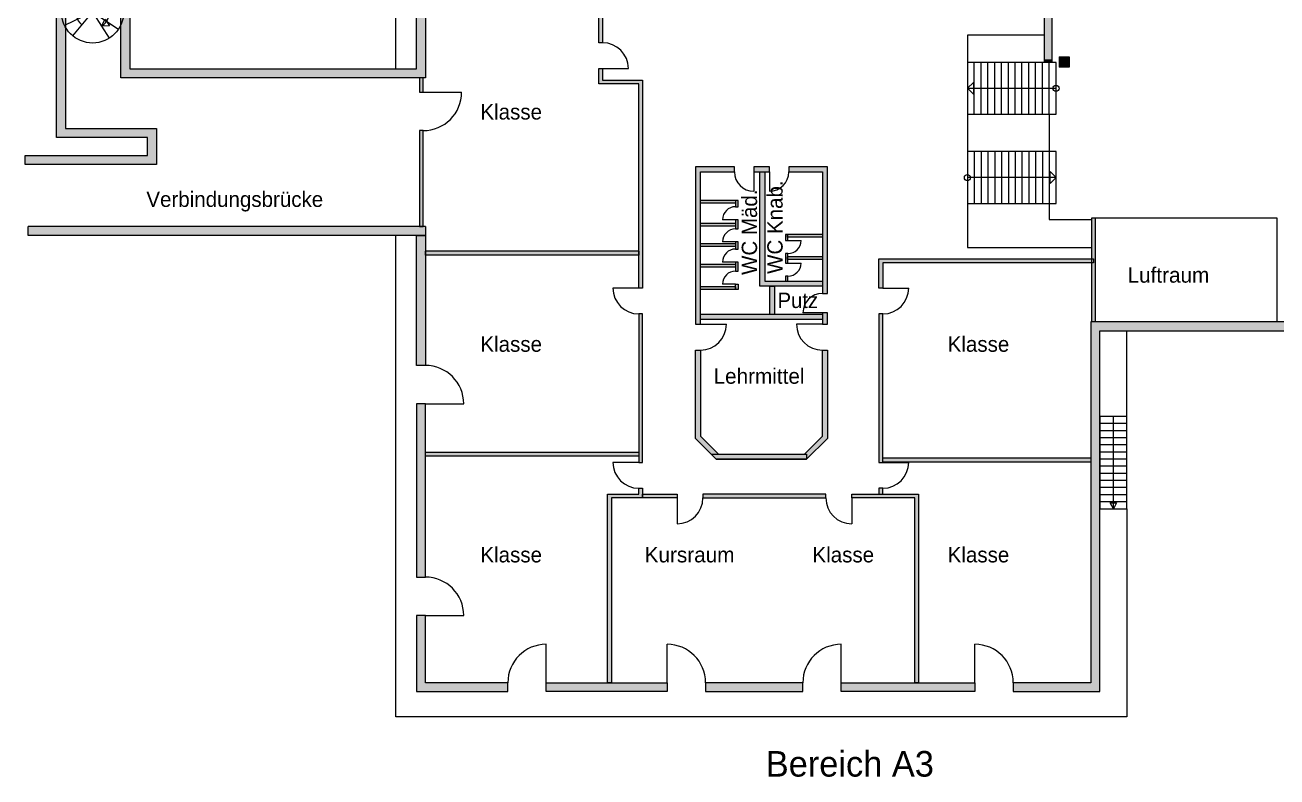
# Model space of a CAD drawing. Header units: inches. Extents: x 27710 to 119880, y 21459 to 82933.
# Drawn here: x 27710 to 76623, y 25015 to 54397 of the extents above; entities that cross this region are included whole.
import ezdxf

# ---------------------------------------------------------------- set-up
doc = ezdxf.new("R2010")
doc.units = ezdxf.units.IN
doc.header["$LTSCALE"] = 250
doc.header["$MEASUREMENT"] = 0
doc.header["$PDMODE"] = 34
doc.header["$PDSIZE"] = 5
doc.linetypes.add('Standardmuster', pattern=[0])
doc.linetypes.add('Volllinie', pattern=[0])
doc.layers.add('Grundebene_Ebene_2', color=7, linetype='Continuous')
doc.styles.add('ARIAL', font='arial.ttf', dxfattribs={"height": 0.2})

# ---------------------------------------------------------------- blocks, each defined once
blk = doc.blocks.new('Color_Area-1')
at = {"layer": 'Grundebene_Ebene_2', "true_color": 0x000000, "transparency": 33554687}
blk.add_hatch(color=18, dxfattribs=at).paths.add_polyline_path([(56617, 48662), (56617, 44392), (58863, 44392), (58863, 44192), (56417, 44192), (56417, 48662)], flags=0)
at = {"layer": 'Grundebene_Ebene_2', "color": 18, "linetype": 'Volllinie', "lineweight": 9, "true_color": 0x000000}
for p, q in [((56417, 44192), (56417, 48662)), ((56417, 48662), (56617, 48662)), ((56617, 48662), (56617, 44392)), ((58863, 44192), (56417, 44192)), ((56617, 44392), (58863, 44392)), ((58863, 44392), (58863, 44192))]:
    blk.add_line(p, q, dxfattribs=at)
blk = doc.blocks.new('Color_Area-8')
at = {"layer": 'Grundebene_Ebene_2', "true_color": 0x000000, "transparency": 33554687}
blk.add_hatch(color=18, dxfattribs=at).paths.add_polyline_path([(58863, 42887), (54100, 42887), (54100, 43087), (58863, 43087)], flags=0)
at = {"layer": 'Grundebene_Ebene_2', "color": 18, "linetype": 'Volllinie', "lineweight": 9, "true_color": 0x000000}
for p, q in [((54100, 42887), (54100, 43087)), ((58863, 43087), (54100, 43087)), ((58863, 43087), (58863, 42887)), ((58863, 42887), (54100, 42887))]:
    blk.add_line(p, q, dxfattribs=at)
blk = doc.blocks.new('Color_Area-D')
at = {"layer": 'Grundebene_Ebene_2', "true_color": 0x000000, "transparency": 33554687}
blk.add_hatch(color=18, dxfattribs=at).paths.add_polyline_path([(55471, 47442), (54100, 47442), (54100, 47542), (55471, 47542)], flags=0)
at = {"layer": 'Grundebene_Ebene_2', "color": 18, "linetype": 'Volllinie', "lineweight": 9, "true_color": 0x000000}
for p, q in [((54100, 47442), (54100, 47542)), ((55471, 47542), (54100, 47542)), ((55471, 47542), (55471, 47442)), ((55471, 47442), (54100, 47442))]:
    blk.add_line(p, q, dxfattribs=at)
blk = doc.blocks.new('Color_Area-12')
at = {"layer": 'Grundebene_Ebene_2', "true_color": 0x000000, "transparency": 33554687}
blk.add_hatch(color=18, dxfattribs=at).paths.add_polyline_path([(55471, 46542), (54100, 46542), (54100, 46642), (55471, 46642)], flags=0)
at = {"layer": 'Grundebene_Ebene_2', "color": 18, "linetype": 'Volllinie', "lineweight": 9, "true_color": 0x000000}
for p, q in [((54100, 46542), (54100, 46642)), ((55471, 46642), (54100, 46642)), ((55471, 46542), (54100, 46542)), ((55471, 46642), (55471, 46542))]:
    blk.add_line(p, q, dxfattribs=at)
blk = doc.blocks.new('Color_Area-17')
at = {"layer": 'Grundebene_Ebene_2', "true_color": 0x000000, "transparency": 33554687}
blk.add_hatch(color=18, dxfattribs=at).paths.add_polyline_path([(55471, 45741), (54100, 45741), (54100, 45841), (55471, 45841)], flags=0)
at = {"layer": 'Grundebene_Ebene_2', "color": 18, "linetype": 'Volllinie', "lineweight": 9, "true_color": 0x000000}
for p, q in [((54100, 45741), (54100, 45841)), ((55471, 45841), (54100, 45841)), ((55471, 45741), (54100, 45741)), ((55471, 45841), (55471, 45741))]:
    blk.add_line(p, q, dxfattribs=at)
blk = doc.blocks.new('Color_Area-1C')
at = {"layer": 'Grundebene_Ebene_2', "true_color": 0x000000, "transparency": 33554687}
blk.add_hatch(color=18, dxfattribs=at).paths.add_polyline_path([(55471, 44936), (54100, 44936), (54100, 45036), (55471, 45036)], flags=0)
at = {"layer": 'Grundebene_Ebene_2', "color": 18, "linetype": 'Volllinie', "lineweight": 9, "true_color": 0x000000}
for p, q in [((54100, 44936), (54100, 45036)), ((55471, 45036), (54100, 45036)), ((55471, 45036), (55471, 44936)), ((55471, 44936), (54100, 44936))]:
    blk.add_line(p, q, dxfattribs=at)
blk = doc.blocks.new('Color_Area-21')
at = {"layer": 'Grundebene_Ebene_2', "true_color": 0x000000, "transparency": 33554687}
blk.add_hatch(color=18, dxfattribs=at).paths.add_polyline_path([(55471, 44067), (54100, 44067), (54100, 44167), (55471, 44167)], flags=0)
at = {"layer": 'Grundebene_Ebene_2', "color": 18, "linetype": 'Volllinie', "lineweight": 9, "true_color": 0x000000}
for p, q in [((54100, 44067), (54100, 44167)), ((55471, 44167), (54100, 44167)), ((55471, 44067), (54100, 44067)), ((55471, 44167), (55471, 44067))]:
    blk.add_line(p, q, dxfattribs=at)
blk = doc.blocks.new('Color_Area-26')
at = {"layer": 'Grundebene_Ebene_2', "true_color": 0x000000, "transparency": 33554687}
h = blk.add_hatch(color=18, dxfattribs=at)
h.paths.add_polyline_path([(55471, 47542), (55471, 47299), (55571, 47299), (55571, 47542)], flags=0)
h.paths.add_polyline_path([(55471, 45133), (55471, 44782), (55571, 44782), (55571, 45133)], flags=0)
h.paths.add_polyline_path([(55571, 44067), (55471, 44067), (55471, 44272), (55571, 44272)], flags=0)
h.paths.add_polyline_path([(55471, 45643), (55571, 45643), (55571, 45923), (55471, 45923)], flags=0)
h.paths.add_polyline_path([(55571, 46433), (55571, 46789), (55471, 46789), (55471, 46433)], flags=0)
at = {"layer": 'Grundebene_Ebene_2', "color": 18, "linetype": 'Volllinie', "lineweight": 9, "true_color": 0x000000}
for p, q in [((55471, 47542), (55471, 47299)), ((55571, 47542), (55471, 47542)), ((55571, 47299), (55571, 47542)), ((55471, 47299), (55571, 47299)), ((55571, 46789), (55471, 46789)), ((55471, 46789), (55471, 46433)), ((55571, 46433), (55571, 46789)), ((55471, 46433), (55571, 46433)), ((55571, 45923), (55471, 45923)), ((55471, 45923), (55471, 45643)), ((55471, 45643), (55571, 45643)), ((55571, 45643), (55571, 45923)), ((55471, 45133), (55471, 44782)), ((55571, 45133), (55471, 45133)), ((55571, 44782), (55571, 45133)), ((55471, 44782), (55571, 44782)), ((55471, 44067), (55471, 44272)), ((55471, 44272), (55571, 44272)), ((55571, 44067), (55471, 44067)), ((55571, 44272), (55571, 44067))]:
    blk.add_line(p, q, dxfattribs=at)
blk = doc.blocks.new('Color_Area-3B')
at = {"layer": 'Grundebene_Ebene_2', "true_color": 0x000000, "transparency": 33554687}
blk.add_hatch(color=18, dxfattribs=at).paths.add_polyline_path([(56990, 44192), (56990, 43087), (56790, 43087), (56790, 44192)], flags=0)
at = {"layer": 'Grundebene_Ebene_2', "color": 18, "linetype": 'Volllinie', "lineweight": 9, "true_color": 0x000000}
for p, q in [((56790, 44192), (56790, 43087)), ((56790, 44192), (56990, 44192)), ((56990, 44192), (56990, 43087)), ((56990, 43087), (56790, 43087))]:
    blk.add_line(p, q, dxfattribs=at)
blk = doc.blocks.new('Color_Area-40')
at = {"layer": 'Grundebene_Ebene_2', "true_color": 0x000000, "transparency": 33554687}
blk.add_hatch(color=18, dxfattribs=at).paths.add_polyline_path([(58863, 46112), (57493, 46112), (57493, 46212), (58863, 46212)], flags=0)
at = {"layer": 'Grundebene_Ebene_2', "color": 18, "linetype": 'Volllinie', "lineweight": 9, "true_color": 0x000000}
for p, q in [((57493, 46112), (57493, 46212)), ((58863, 46212), (57493, 46212)), ((58863, 46112), (57493, 46112)), ((58863, 46212), (58863, 46112))]:
    blk.add_line(p, q, dxfattribs=at)
blk = doc.blocks.new('Color_Area-45')
at = {"layer": 'Grundebene_Ebene_2', "true_color": 0x000000, "transparency": 33554687}
blk.add_hatch(color=18, dxfattribs=at).paths.add_polyline_path([(58863, 45237), (57493, 45237), (57493, 45337), (58863, 45337)], flags=0)
at = {"layer": 'Grundebene_Ebene_2', "color": 18, "linetype": 'Volllinie', "lineweight": 9, "true_color": 0x000000}
for p, q in [((57493, 45237), (57493, 45337)), ((58863, 45337), (57493, 45337)), ((58863, 45237), (57493, 45237)), ((58863, 45337), (58863, 45237))]:
    blk.add_line(p, q, dxfattribs=at)
blk = doc.blocks.new('Color_Area-4A')
at = {"layer": 'Grundebene_Ebene_2', "true_color": 0x000000, "transparency": 33554687}
h = blk.add_hatch(color=18, dxfattribs=at)
h.paths.add_polyline_path([(57518, 45095), (57518, 45467), (57418, 45467), (57418, 45095)], flags=0)
h.paths.add_polyline_path([(57518, 44392), (57518, 44585), (57418, 44585), (57418, 44392)], flags=0)
h.paths.add_polyline_path([(57418, 45977), (57518, 45977), (57518, 46212), (57418, 46212)], flags=0)
at = {"layer": 'Grundebene_Ebene_2', "color": 18, "linetype": 'Volllinie', "lineweight": 9, "true_color": 0x000000}
for p, q in [((57518, 46212), (57418, 46212)), ((57418, 46212), (57418, 45977)), ((57518, 45977), (57518, 46212)), ((57418, 45977), (57518, 45977)), ((57518, 45467), (57418, 45467)), ((57418, 45467), (57418, 45095)), ((57418, 45095), (57518, 45095)), ((57518, 45095), (57518, 45467)), ((57518, 44585), (57418, 44585)), ((57418, 44585), (57418, 44392)), ((57518, 44392), (57518, 44585)), ((57418, 44392), (57518, 44392))]:
    blk.add_line(p, q, dxfattribs=at)
blk = doc.blocks.new('door-57')
at = {"layer": 'Grundebene_Ebene_2', "color": 18, "linetype": 'Standardmuster', "lineweight": 13, "true_color": 0x000000}
blk.add_line((55471, 46789), (54961, 46789), dxfattribs=at)
blk.add_arc((55471, 46789), 510, 90, 180, dxfattribs=at)
blk = doc.blocks.new('door-5F')
at = {"layer": 'Grundebene_Ebene_2', "color": 18, "linetype": 'Standardmuster', "lineweight": 13, "true_color": 0x000000}
blk.add_line((55471, 45923), (54961, 45923), dxfattribs=at)
blk.add_arc((55471, 45923), 510, 90, 180, dxfattribs=at)
blk = doc.blocks.new('door-67')
at = {"layer": 'Grundebene_Ebene_2', "color": 18, "linetype": 'Standardmuster', "lineweight": 13, "true_color": 0x000000}
blk.add_line((55471, 45133), (54961, 45133), dxfattribs=at)
blk.add_arc((55471, 45133), 510, 90, 180, dxfattribs=at)
blk = doc.blocks.new('door-6F')
at = {"layer": 'Grundebene_Ebene_2', "color": 18, "linetype": 'Standardmuster', "lineweight": 13, "true_color": 0x000000}
blk.add_line((55471, 44272), (54961, 44272), dxfattribs=at)
blk.add_arc((55471, 44272), 510, 90, 180, dxfattribs=at)
blk = doc.blocks.new('door-77')
at = {"layer": 'Grundebene_Ebene_2', "color": 18, "linetype": 'Standardmuster', "lineweight": 13, "true_color": 0x000000}
blk.add_line((57518, 45977), (58028, 45977), dxfattribs=at)
blk.add_arc((57518, 45977), 510, 270, 0, dxfattribs=at)
blk = doc.blocks.new('door-7F')
at = {"layer": 'Grundebene_Ebene_2', "color": 18, "linetype": 'Standardmuster', "lineweight": 13, "true_color": 0x000000}
blk.add_line((57518, 45095), (58028, 45095), dxfattribs=at)
blk.add_arc((57518, 45095), 510, 270, 0, dxfattribs=at)
blk = doc.blocks.new('Color_Area-89')
at = {"layer": 'Grundebene_Ebene_2', "true_color": 0x000000, "transparency": 33554687}
h = blk.add_hatch(color=18, dxfattribs=at)
h.paths.add_polyline_path([(43350, 52329), (31450, 52329), (31450, 55549), (30975, 56024), (29760, 56024), (29285, 55549), (29285, 50349), (32850, 50349), (32850, 48949), (27710, 48949), (27710, 49299), (32500, 49299), (32500, 49999), (28935, 49999), (28935, 55694), (29615, 56374), (31120, 56374), (31800, 55694), (31800, 52679), (43000, 52679), (43000, 56874), (43350, 56874)], flags=0)
h.paths.add_polyline_path([(43350, 63029), (43350, 58374), (43000, 58374), (43000, 63029)], flags=0)
at = {"layer": 'Grundebene_Ebene_2', "color": 18, "linetype": 'Volllinie', "lineweight": 9, "true_color": 0x000000}
for p, q in [((43000, 58374), (43000, 63029)), ((43000, 63029), (43350, 63029)), ((43350, 63029), (43350, 58374)), ((43350, 58374), (43000, 58374)), ((43000, 52679), (43000, 56874)), ((43000, 56874), (43350, 56874)), ((43350, 56874), (43350, 52329)), ((28935, 55694), (29615, 56374)), ((29615, 56374), (31120, 56374)), ((31120, 56374), (31800, 55694)), ((29760, 56024), (29285, 55549)), ((30975, 56024), (29760, 56024)), ((31450, 55549), (30975, 56024)), ((28935, 49999), (28935, 55694)), ((29285, 55549), (29285, 50349)), ((31450, 52329), (31450, 55549)), ((31800, 55694), (31800, 52679)), ((31800, 52679), (43000, 52679)), ((43350, 52329), (31450, 52329)), ((32500, 49999), (28935, 49999)), ((29285, 50349), (32850, 50349)), ((32500, 49299), (32500, 49999)), ((32850, 50349), (32850, 48949)), ((27710, 48949), (27710, 49299)), ((27710, 49299), (32500, 49299)), ((32850, 48949), (27710, 48949))]:
    blk.add_line(p, q, dxfattribs=at)
blk = doc.blocks.new('Color_Area-A4')
at = {"layer": 'Grundebene_Ebene_2', "true_color": 0x000000, "transparency": 33554687}
blk.add_hatch(color=18, dxfattribs=at).paths.add_polyline_path([(43350, 46179), (27830, 46179), (27830, 46529), (43350, 46529)], flags=0)
at = {"layer": 'Grundebene_Ebene_2', "color": 18, "linetype": 'Volllinie', "lineweight": 9, "true_color": 0x000000}
for p, q in [((27830, 46179), (27830, 46529)), ((43350, 46529), (27830, 46529)), ((43350, 46529), (43350, 46179)), ((43350, 46179), (27830, 46179))]:
    blk.add_line(p, q, dxfattribs=at)
blk = doc.blocks.new('Color_Area-A9')
at = {"layer": 'Grundebene_Ebene_2', "true_color": 0x000000, "transparency": 33554687}
h = blk.add_hatch(color=18, dxfattribs=at)
h.paths.add_polyline_path([(71280, 79589), (68110, 79589), (68110, 75693), (67760, 75693), (67760, 79939), (71280, 79939)], flags=0)
h.paths.add_polyline_path([(43350, 46179), (43350, 41098), (43000, 41098), (43000, 46179)], flags=0)
h.paths.add_polyline_path([(43000, 32827), (43350, 32827), (43350, 39598), (43000, 39598)], flags=0)
h.paths.add_polyline_path([(43350, 28699), (43350, 31327), (43000, 31327), (43000, 28349), (46574, 28349), (46574, 28699)], flags=0)
h.paths.add_polyline_path([(52798, 28699), (52798, 28349), (48074, 28349), (48074, 28699)], flags=0)
h.paths.add_polyline_path([(58100, 28349), (58100, 28699), (54298, 28699), (54298, 28349)], flags=0)
h.paths.add_polyline_path([(59600, 28349), (59600, 28699), (64820, 28699), (64820, 28349)], flags=0)
h.paths.add_polyline_path([(104490, 42449), (104490, 59673), (104140, 59673), (104140, 42799), (69350, 42799), (69350, 28699), (66320, 28699), (66320, 28349), (69700, 28349), (69700, 42449)], flags=0)
h.paths.add_polyline_path([(104490, 64432), (104490, 67928), (104140, 67928), (104140, 64432)], flags=0)
h.paths.add_polyline_path([(104140, 62932), (104490, 62932), (104490, 61173), (104140, 61173)], flags=0)
h.paths.add_polyline_path([(104490, 69428), (104140, 69428), (104140, 71216), (104490, 71216)], flags=0)
h.paths.add_polyline_path([(104490, 79939), (97547, 79939), (97547, 79589), (104140, 79589), (104140, 72716), (104490, 72716)], flags=0)
h.paths.add_polyline_path([(96047, 79589), (96047, 79939), (88672, 79939), (88672, 79589)], flags=0)
h.paths.add_polyline_path([(87172, 79939), (79706, 79939), (79706, 79589), (87172, 79589)], flags=0)
h.paths.add_polyline_path([(72780, 79939), (72780, 79589), (78206, 79589), (78206, 79939)], flags=0)
h.paths.add_polyline_path([(68110, 74193), (68110, 70034), (67760, 70034), (67760, 74193)], flags=0)
h.paths.add_polyline_path([(67760, 63029), (64404, 63029), (64404, 62679), (68110, 62679), (68110, 68534), (67760, 68534)], flags=0)
h.paths.add_polyline_path([(55643, 63029), (62904, 63029), (62904, 62679), (55643, 62679)], flags=0)
h.paths.add_polyline_path([(54143, 63029), (54143, 62679), (48364, 62679), (48364, 63029)], flags=0)
h.paths.add_polyline_path([(46864, 62679), (43350, 62679), (43350, 63029), (46864, 63029)], flags=0)
at = {"layer": 'Grundebene_Ebene_2', "color": 18, "linetype": 'Volllinie', "lineweight": 9, "true_color": 0x000000}
for p, q in [((43000, 41098), (43000, 46179)), ((43000, 46179), (43350, 46179)), ((43350, 46179), (43350, 41098)), ((104140, 42799), (69350, 42799)), ((69350, 42799), (69350, 28699)), ((69700, 28349), (69700, 42449)), ((69700, 42449), (104490, 42449)), ((43350, 41098), (43000, 41098)), ((43350, 39598), (43000, 39598)), ((43000, 39598), (43000, 32827)), ((43350, 32827), (43350, 39598)), ((43000, 32827), (43350, 32827)), ((43350, 31327), (43000, 31327)), ((43000, 31327), (43000, 28349)), ((43350, 28699), (43350, 31327)), ((46574, 28699), (43350, 28699)), ((46574, 28349), (46574, 28699)), ((48074, 28349), (48074, 28699)), ((48074, 28699), (52798, 28699)), ((52798, 28699), (52798, 28349)), ((58100, 28699), (54298, 28699)), ((54298, 28699), (54298, 28349)), ((58100, 28349), (58100, 28699)), ((59600, 28349), (59600, 28699)), ((59600, 28699), (64820, 28699)), ((64820, 28699), (64820, 28349)), ((69350, 28699), (66320, 28699)), ((66320, 28699), (66320, 28349)), ((43000, 28349), (46574, 28349)), ((52798, 28349), (48074, 28349)), ((54298, 28349), (58100, 28349)), ((64820, 28349), (59600, 28349)), ((66320, 28349), (69700, 28349))]:
    blk.add_line(p, q, dxfattribs=at)
blk = doc.blocks.new('Color_Area-10F')
at = {"layer": 'Grundebene_Ebene_2', "true_color": 0x000000, "transparency": 33554687}
blk.add_hatch(color=18, dxfattribs=at).paths.add_polyline_path([(54518, 37629), (58246, 37629), (58246, 37429), (54718, 37429)], flags=0)
at = {"layer": 'Grundebene_Ebene_2', "color": 18, "linetype": 'Volllinie', "lineweight": 9, "true_color": 0x000000}
for p, q in [((54518, 37629), (58246, 37629)), ((54718, 37429), (54518, 37629)), ((54718, 37429), (58246, 37429)), ((58246, 37629), (58246, 37429))]:
    blk.add_line(p, q, dxfattribs=at)
blk = doc.blocks.new('Color_Area-114')
at = {"layer": 'Grundebene_Ebene_2', "true_color": 0x000000, "transparency": 33554687}
h = blk.add_hatch(color=18, dxfattribs=at)
h.paths.add_polyline_path([(59063, 41692), (59063, 38247), (58246, 37429), (54718, 37429), (53900, 38247), (53900, 41692), (54100, 41692), (54100, 38330), (54801, 37629), (58163, 37629), (58863, 38330), (58863, 41692)], flags=0)
h.paths.add_polyline_path([(58863, 48662), (58863, 43909), (59063, 43909), (59063, 48862), (57550, 48862), (57550, 48662)], flags=0)
h.paths.add_polyline_path([(59063, 43149), (58863, 43149), (58863, 42702), (59063, 42702)], flags=0)
h.paths.add_polyline_path([(56183, 48662), (56790, 48662), (56790, 48862), (56183, 48862)], flags=0)
h.paths.add_polyline_path([(55423, 48862), (53900, 48862), (53900, 42702), (54100, 42702), (54100, 48662), (55423, 48662)], flags=0)
at = {"layer": 'Grundebene_Ebene_2', "color": 18, "linetype": 'Volllinie', "lineweight": 9, "true_color": 0x000000}
for p, q in [((55423, 48862), (53900, 48862)), ((53900, 48862), (53900, 42702)), ((54100, 42702), (54100, 48662)), ((54100, 48662), (55423, 48662)), ((55423, 48662), (55423, 48862)), ((56790, 48862), (56183, 48862)), ((56183, 48862), (56183, 48662)), ((56183, 48662), (56790, 48662)), ((56790, 48662), (56790, 48862)), ((59063, 48862), (57550, 48862)), ((57550, 48862), (57550, 48662)), ((57550, 48662), (58863, 48662)), ((58863, 48662), (58863, 43909)), ((59063, 43909), (59063, 48862)), ((58863, 43909), (59063, 43909)), ((59063, 43149), (58863, 43149)), ((58863, 43149), (58863, 42702)), ((59063, 42702), (59063, 43149)), ((53900, 42702), (54100, 42702)), ((58863, 42702), (59063, 42702)), ((53900, 38247), (53900, 41692)), ((53900, 41692), (54100, 41692)), ((54100, 41692), (54100, 38330)), ((58863, 38330), (58863, 41692)), ((58863, 41692), (59063, 41692)), ((59063, 41692), (59063, 38247)), ((54718, 37429), (53900, 38247)), ((54100, 38330), (54801, 37629)), ((58163, 37629), (58863, 38330)), ((59063, 38247), (58246, 37429)), ((58246, 37429), (54718, 37429)), ((54801, 37629), (58163, 37629))]:
    blk.add_line(p, q, dxfattribs=at)
blk = doc.blocks.new('Color_Area-135')
at = {"layer": 'Grundebene_Ebene_2', "true_color": 0x000000, "transparency": 33554687}
blk.add_hatch(color=18, dxfattribs=at).paths.add_polyline_path([(67833, 62679), (67833, 53029), (67533, 53029), (67533, 62679)], flags=0)
at = {"layer": 'Grundebene_Ebene_2', "color": 18, "linetype": 'Volllinie', "lineweight": 9, "true_color": 0x000000}
for p, q in [((67533, 62679), (67533, 53029)), ((67533, 62679), (67833, 62679)), ((67833, 62679), (67833, 53029)), ((67833, 53029), (67533, 53029))]:
    blk.add_line(p, q, dxfattribs=at)
blk = doc.blocks.new('Color_Area-1F5')
at = {"layer": 'Grundebene_Ebene_2', "true_color": 0x000000, "transparency": 33554687}
h = blk.add_hatch(color=18, dxfattribs=at)
h.paths.add_polyline_path([(50273, 52249), (51840, 52249), (51840, 44119), (51690, 44119), (51690, 52099), (50123, 52099), (50123, 52697), (50273, 52697)], flags=0)
h.paths.add_polyline_path([(51690, 36069), (51690, 36297), (51840, 36297), (51840, 35919), (50620, 35919), (50620, 28699), (50470, 28699), (50470, 36069)], flags=0)
h.paths.add_polyline_path([(51840, 43109), (51690, 43109), (51690, 37307), (51840, 37307)], flags=0)
h.paths.add_polyline_path([(50123, 53707), (50123, 54828), (50273, 54828), (50273, 53707)], flags=0)
at = {"layer": 'Grundebene_Ebene_2', "color": 18, "linetype": 'Volllinie', "lineweight": 9, "true_color": 0x000000}
for p, q in [((50123, 53707), (50123, 54828)), ((50123, 54828), (50273, 54828)), ((50273, 54828), (50273, 53707)), ((50273, 53707), (50123, 53707)), ((50123, 52099), (50123, 52697)), ((50123, 52697), (50273, 52697)), ((50273, 52697), (50273, 52249)), ((51690, 52099), (50123, 52099)), ((50273, 52249), (51840, 52249)), ((51690, 44119), (51690, 52099)), ((51840, 52249), (51840, 44119)), ((51840, 44119), (51690, 44119)), ((51840, 43109), (51690, 43109)), ((51690, 43109), (51690, 37307)), ((51840, 37307), (51840, 43109)), ((51690, 37307), (51840, 37307)), ((51690, 36069), (51690, 36297)), ((51690, 36297), (51840, 36297)), ((51840, 36297), (51840, 35919)), ((50470, 28699), (50470, 36069)), ((50470, 36069), (51690, 36069)), ((51840, 35919), (50620, 35919)), ((50620, 35919), (50620, 28699)), ((50620, 28699), (50470, 28699))]:
    blk.add_line(p, q, dxfattribs=at)
blk = doc.blocks.new('Color_Area-20E')
at = {"layer": 'Grundebene_Ebene_2', "true_color": 0x000000, "transparency": 33554687}
h = blk.add_hatch(color=18, dxfattribs=at)
h.paths.add_polyline_path([(62620, 28699), (62470, 28699), (62470, 35919), (60009, 35919), (60009, 36069), (62620, 36069)], flags=0)
h.paths.add_polyline_path([(54195, 35919), (58999, 35919), (58999, 36069), (54195, 36069)], flags=0)
h.paths.add_polyline_path([(53185, 36069), (53185, 35919), (51840, 35919), (51840, 36069)], flags=0)
at = {"layer": 'Grundebene_Ebene_2', "color": 18, "linetype": 'Volllinie', "lineweight": 9, "true_color": 0x000000}
for p, q in [((51840, 35919), (51840, 36069)), ((51840, 36069), (53185, 36069)), ((53185, 35919), (51840, 35919)), ((53185, 36069), (53185, 35919)), ((58999, 36069), (54195, 36069)), ((54195, 36069), (54195, 35919)), ((54195, 35919), (58999, 35919)), ((58999, 35919), (58999, 36069)), ((60009, 35919), (60009, 36069)), ((60009, 36069), (62620, 36069)), ((62470, 35919), (60009, 35919)), ((62470, 28699), (62470, 35919)), ((62620, 36069), (62620, 28699)), ((62620, 28699), (62470, 28699))]:
    blk.add_line(p, q, dxfattribs=at)
blk = doc.blocks.new('Color_Area-21D')
at = {"layer": 'Grundebene_Ebene_2', "true_color": 0x000000, "transparency": 33554687}
h = blk.add_hatch(color=18, dxfattribs=at)
h.paths.add_polyline_path([(69460, 45259), (69460, 45109), (61224, 45109), (61224, 44119), (61074, 44119), (61074, 45259)], flags=0)
h.paths.add_polyline_path([(61224, 37307), (61224, 43109), (61074, 43109), (61074, 37307)], flags=0)
h.paths.add_polyline_path([(61224, 36297), (61074, 36297), (61074, 36069), (61224, 36069)], flags=0)
at = {"layer": 'Grundebene_Ebene_2', "color": 18, "linetype": 'Volllinie', "lineweight": 9, "true_color": 0x000000}
for p, q in [((61074, 44119), (61074, 45259)), ((61074, 45259), (69460, 45259)), ((69460, 45109), (61224, 45109)), ((61224, 45109), (61224, 44119)), ((69460, 45259), (69460, 45109)), ((61224, 44119), (61074, 44119)), ((61224, 43109), (61074, 43109)), ((61074, 43109), (61074, 37307)), ((61224, 37307), (61224, 43109)), ((61074, 37307), (61224, 37307)), ((61224, 36297), (61074, 36297)), ((61074, 36297), (61074, 36069)), ((61224, 36069), (61224, 36297)), ((61074, 36069), (61224, 36069))]:
    blk.add_line(p, q, dxfattribs=at)
blk = doc.blocks.new('Color_Area-22C')
at = {"layer": 'Grundebene_Ebene_2', "true_color": 0x000000, "transparency": 33554687}
blk.add_hatch(color=18, dxfattribs=at).paths.add_polyline_path([(61224, 37479), (69350, 37479), (69350, 37329), (61224, 37329)], flags=0)
at = {"layer": 'Grundebene_Ebene_2', "color": 18, "linetype": 'Volllinie', "lineweight": 9, "true_color": 0x000000}
for p, q in [((61224, 37479), (69350, 37479)), ((61224, 37329), (61224, 37479)), ((61224, 37329), (69350, 37329)), ((69350, 37479), (69350, 37329))]:
    blk.add_line(p, q, dxfattribs=at)
blk = doc.blocks.new('Color_Area-231')
at = {"layer": 'Grundebene_Ebene_2', "true_color": 0x000000, "transparency": 33554687}
blk.add_hatch(color=18, dxfattribs=at).paths.add_polyline_path([(69388, 42799), (69388, 46859), (69538, 46859), (69538, 42799)], flags=0)
at = {"layer": 'Grundebene_Ebene_2', "color": 18, "linetype": 'Volllinie', "lineweight": 9, "true_color": 0x000000}
for p, q in [((69388, 42799), (69388, 46859)), ((69388, 46859), (69538, 46859)), ((69538, 42799), (69538, 46859)), ((69538, 42799), (69388, 42799))]:
    blk.add_line(p, q, dxfattribs=at)
blk = doc.blocks.new('Color_Area-236')
at = {"layer": 'Grundebene_Ebene_2', "true_color": 0x000000, "transparency": 33554687}
blk.add_hatch(color=18, dxfattribs=at).paths.add_polyline_path([(51690, 37546), (43350, 37546), (43350, 37696), (51690, 37696)], flags=0)
at = {"layer": 'Grundebene_Ebene_2', "color": 18, "linetype": 'Volllinie', "lineweight": 9, "true_color": 0x000000}
for p, q in [((43350, 37546), (43350, 37696)), ((51690, 37696), (43350, 37696)), ((51690, 37696), (51690, 37546)), ((51690, 37546), (43350, 37546))]:
    blk.add_line(p, q, dxfattribs=at)
blk = doc.blocks.new('Color_Area-23B')
at = {"layer": 'Grundebene_Ebene_2', "true_color": 0x000000, "transparency": 33554687}
blk.add_hatch(color=18, dxfattribs=at).paths.add_polyline_path([(51690, 45409), (43350, 45409), (43350, 45559), (51690, 45559)], flags=0)
at = {"layer": 'Grundebene_Ebene_2', "color": 18, "linetype": 'Volllinie', "lineweight": 9, "true_color": 0x000000}
for p, q in [((43350, 45409), (43350, 45559)), ((51690, 45559), (43350, 45559)), ((51690, 45559), (51690, 45409)), ((51690, 45409), (43350, 45409))]:
    blk.add_line(p, q, dxfattribs=at)
blk = doc.blocks.new('Color_Area-240')
at = {"layer": 'Grundebene_Ebene_2', "true_color": 0x000000, "transparency": 33554687}
h = blk.add_hatch(color=18, dxfattribs=at)
h.paths.add_polyline_path([(43118, 51771), (43268, 51771), (43268, 52329), (43118, 52329)], flags=0)
h.paths.add_polyline_path([(43268, 46529), (43268, 50271), (43118, 50271), (43118, 46529)], flags=0)
at = {"layer": 'Grundebene_Ebene_2', "color": 18, "linetype": 'Volllinie', "lineweight": 9, "true_color": 0x000000}
for p, q in [((43268, 52329), (43118, 52329)), ((43118, 52329), (43118, 51771)), ((43268, 51771), (43268, 52329)), ((43118, 51771), (43268, 51771)), ((43268, 50271), (43118, 50271)), ((43118, 50271), (43118, 46529)), ((43268, 46529), (43268, 50271)), ((43118, 46529), (43268, 46529))]:
    blk.add_line(p, q, dxfattribs=at)
blk = doc.blocks.new('Color_Area-288')
at = {"layer": 'Grundebene_Ebene_2', "true_color": 0x000000, "transparency": 33554687}
blk.add_hatch(color=18, dxfattribs=at).paths.add_polyline_path([(67833, 53029), (67833, 52937), (67533, 52937), (67533, 53029)], flags=0)
at = {"layer": 'Grundebene_Ebene_2', "color": 18, "linetype": 'Volllinie', "lineweight": 9, "true_color": 0x000000}
for p, q in [((67533, 53029), (67533, 52937)), ((67533, 53029), (67833, 53029)), ((67833, 52937), (67533, 52937)), ((67833, 53029), (67833, 52937))]:
    blk.add_line(p, q, dxfattribs=at)
blk = doc.blocks.new('door-29B')
at = {"layer": 'Grundebene_Ebene_2', "color": 18, "linetype": 'Standardmuster', "lineweight": 13, "true_color": 0x000000}
blk.add_line((50273, 52697), (51283, 52697), dxfattribs=at)
blk.add_arc((50273, 52697), 1010, 0, 90, dxfattribs=at)
blk = doc.blocks.new('door-2BB')
at = {"layer": 'Grundebene_Ebene_2', "color": 18, "linetype": 'Standardmuster', "lineweight": 13, "true_color": 0x000000}
blk.add_line((51690, 44119), (50680, 44119), dxfattribs=at)
blk.add_arc((51690, 44119), 1010, 180, 270, dxfattribs=at)
blk = doc.blocks.new('door-2C3')
at = {"layer": 'Grundebene_Ebene_2', "color": 18, "linetype": 'Standardmuster', "lineweight": 13, "true_color": 0x000000}
blk.add_line((51690, 37307), (50680, 37307), dxfattribs=at)
blk.add_arc((51690, 37307), 1010, 180, 270, dxfattribs=at)
blk = doc.blocks.new('door-2CB')
at = {"layer": 'Grundebene_Ebene_2', "color": 18, "linetype": 'Standardmuster', "lineweight": 13, "true_color": 0x000000}
blk.add_line((53185, 35919), (53185, 34909), dxfattribs=at)
blk.add_arc((53185, 35919), 1010, 270, 0, dxfattribs=at)
blk = doc.blocks.new('door-2D3')
at = {"layer": 'Grundebene_Ebene_2', "color": 18, "linetype": 'Standardmuster', "lineweight": 13, "true_color": 0x000000}
blk.add_line((60009, 35919), (60009, 34909), dxfattribs=at)
blk.add_arc((60009, 35919), 1010, 180, 270, dxfattribs=at)
blk = doc.blocks.new('door-2DB')
at = {"layer": 'Grundebene_Ebene_2', "color": 18, "linetype": 'Standardmuster', "lineweight": 13, "true_color": 0x000000}
blk.add_line((61224, 37307), (62234, 37307), dxfattribs=at)
blk.add_arc((61224, 37307), 1010, 270, 0, dxfattribs=at)
blk = doc.blocks.new('door-2E3')
at = {"layer": 'Grundebene_Ebene_2', "color": 18, "linetype": 'Standardmuster', "lineweight": 13, "true_color": 0x000000}
blk.add_line((61224, 44119), (62234, 44119), dxfattribs=at)
blk.add_arc((61224, 44119), 1010, 270, 0, dxfattribs=at)
blk = doc.blocks.new('door-2EB')
at = {"layer": 'Grundebene_Ebene_2', "color": 18, "linetype": 'Standardmuster', "lineweight": 13, "true_color": 0x000000}
blk.add_line((58863, 42702), (57853, 42702), dxfattribs=at)
blk.add_arc((58863, 42702), 1010, 180, 270, dxfattribs=at)
blk = doc.blocks.new('door-2F3')
at = {"layer": 'Grundebene_Ebene_2', "color": 18, "linetype": 'Standardmuster', "lineweight": 13, "true_color": 0x000000}
blk.add_line((54100, 42702), (55110, 42702), dxfattribs=at)
blk.add_arc((54100, 42702), 1010, 270, 0, dxfattribs=at)
blk = doc.blocks.new('door-2FB')
at = {"layer": 'Grundebene_Ebene_2', "color": 18, "linetype": 'Standardmuster', "lineweight": 13, "true_color": 0x000000}
blk.add_line((56183, 48662), (56183, 47902), dxfattribs=at)
blk.add_arc((56183, 48662), 760, 180, 270, dxfattribs=at)
blk = doc.blocks.new('door-303')
at = {"layer": 'Grundebene_Ebene_2', "color": 18, "linetype": 'Standardmuster', "lineweight": 13, "true_color": 0x000000}
blk.add_line((56790, 48662), (56790, 47902), dxfattribs=at)
blk.add_arc((56790, 48662), 760, 270, 0, dxfattribs=at)
blk = doc.blocks.new('door-30B')
at = {"layer": 'Grundebene_Ebene_2', "color": 18, "linetype": 'Standardmuster', "lineweight": 13, "true_color": 0x000000}
blk.add_line((58863, 43149), (58103, 43149), dxfattribs=at)
blk.add_arc((58863, 43149), 760, 90, 180, dxfattribs=at)
blk = doc.blocks.new('Treppe_gerade_3_01x1_01_links-467')
at = {"layer": 'Grundebene_Ebene_2', "color": 18, "linetype": 'Volllinie', "lineweight": 13, "true_color": 0x000000}
for p, q in [((70761, 39101), (69700, 39101)), ((69700, 39101), (69700, 35489)), ((70761, 38824), (69700, 38824)), ((70231, 35489), (70231, 39101)), ((70761, 35489), (70761, 39101)), ((70761, 38546), (69700, 38546)), ((70761, 38268), (69700, 38268)), ((70761, 37990), (69700, 37990)), ((70761, 37712), (69700, 37712)), ((70761, 37434), (69700, 37434)), ((70761, 37157), (69700, 37157)), ((70761, 36879), (69700, 36879)), ((70761, 36601), (69700, 36601)), ((70761, 36323), (69700, 36323)), ((70761, 36045), (69700, 36045)), ((70761, 35767), (69700, 35767)), ((69700, 35489), (70761, 35489))]:
    blk.add_line(p, q, dxfattribs=at)
at = {"layer": 'Grundebene_Ebene_2', "color": 18, "linetype": 'Standardmuster', "lineweight": 13, "true_color": 0x000000}
for p, q in [((70109, 35729), (70352, 35729)), ((70231, 35489), (70109, 35729)), ((70352, 35729), (70231, 35489))]:
    blk.add_line(p, q, dxfattribs=at)
blk.add_point((70231, 39101), dxfattribs=at)
blk = doc.blocks.new('Spindeltreppe_rechts_1_80-482')
at = {"layer": 'Grundebene_Ebene_2', "color": 18, "linetype": 'Volllinie', "lineweight": 13, "true_color": 0x000000}
for p, q in [((30280, 54982), (29507, 55784)), ((30316, 55005), (29936, 56051)), ((30357, 55010), (30436, 56121)), ((30398, 54999), (30921, 55982)), ((30256, 54947), (29224, 55365)), ((30430, 54972), (31308, 55657)), ((30249, 54906), (29136, 54868)), ((30259, 54865), (29258, 54378)), ((30285, 54832), (29569, 53979)), ((30404, 54824), (30993, 53879)), ((30434, 54853), (31357, 54229)), ((30449, 54934), (31529, 55203)), ((30450, 54892), (31547, 54698))]:
    blk.add_line(p, q, dxfattribs=at)
at = {"layer": 'Grundebene_Ebene_2', "color": 18, "linetype": 'Standardmuster', "lineweight": 13, "true_color": 0x000000}
for p, q in [((30699, 54351), (30845, 54626)), ((31010, 54362), (30699, 54351)), ((30845, 54626), (31010, 54362))]:
    blk.add_line(p, q, dxfattribs=at)
at = {"layer": 'Grundebene_Ebene_2', "color": 18, "linetype": 'Volllinie', "lineweight": 13, "true_color": 0x000000}
for radius in [1215, 101]:
    blk.add_circle((30350, 54909), radius, dxfattribs=at)
blk.add_arc((30350, 54909), 658, 301.9581, 229.9581, dxfattribs=at)
at = {"layer": 'Grundebene_Ebene_2', "color": 18, "linetype": 'Standardmuster', "lineweight": 13, "true_color": 0x000000}
blk.add_point((29927, 54406), dxfattribs=at)
blk = doc.blocks.new('Color_Area-4DE')
at = {"layer": 'Grundebene_Ebene_2', "true_color": 0x000000, "transparency": 33554687}
blk.add_hatch(color=18, dxfattribs=at).paths.add_polyline_path([(68510, 53149), (68510, 52749), (68110, 52749), (68110, 53149)], flags=0)
at = {"layer": 'Grundebene_Ebene_2', "color": 18, "linetype": 'Volllinie', "lineweight": 9, "true_color": 0x000000}
for p, q in [((68110, 53149), (68110, 52749)), ((68110, 53149), (68510, 53149)), ((68510, 53149), (68510, 52749)), ((68510, 52749), (68110, 52749))]:
    blk.add_line(p, q, dxfattribs=at)
blk = doc.blocks.new('door-5AC')
at = {"layer": 'Grundebene_Ebene_2', "color": 18, "linetype": 'Standardmuster', "lineweight": 13, "true_color": 0x000000}
blk.add_line((64820, 28699), (64820, 30199), dxfattribs=at)
blk.add_arc((64820, 28699), 1500, 0, 90, dxfattribs=at)
blk = doc.blocks.new('door-5B4')
at = {"layer": 'Grundebene_Ebene_2', "color": 18, "linetype": 'Standardmuster', "lineweight": 13, "true_color": 0x000000}
blk.add_line((59600, 28699), (59600, 30199), dxfattribs=at)
blk.add_arc((59600, 28699), 1500, 90, 180, dxfattribs=at)
blk = doc.blocks.new('door-5BC')
at = {"layer": 'Grundebene_Ebene_2', "color": 18, "linetype": 'Standardmuster', "lineweight": 13, "true_color": 0x000000}
blk.add_line((52798, 28699), (52798, 30199), dxfattribs=at)
blk.add_arc((52798, 28699), 1500, 0, 90, dxfattribs=at)
blk = doc.blocks.new('door-5C4')
at = {"layer": 'Grundebene_Ebene_2', "color": 18, "linetype": 'Standardmuster', "lineweight": 13, "true_color": 0x000000}
blk.add_line((48074, 28699), (48074, 30199), dxfattribs=at)
blk.add_arc((48074, 28699), 1500, 90, 180, dxfattribs=at)
blk = doc.blocks.new('door-5CC')
at = {"layer": 'Grundebene_Ebene_2', "color": 18, "linetype": 'Standardmuster', "lineweight": 13, "true_color": 0x000000}
blk.add_line((43350, 31327), (44850, 31327), dxfattribs=at)
blk.add_arc((43350, 31327), 1500, 0, 90, dxfattribs=at)
blk = doc.blocks.new('door-5D4')
at = {"layer": 'Grundebene_Ebene_2', "color": 18, "linetype": 'Standardmuster', "lineweight": 13, "true_color": 0x000000}
blk.add_line((43350, 39598), (44850, 39598), dxfattribs=at)
blk.add_arc((43350, 39598), 1500, 0, 90, dxfattribs=at)
blk = doc.blocks.new('door-5DC')
at = {"layer": 'Grundebene_Ebene_2', "color": 18, "linetype": 'Standardmuster', "lineweight": 13, "true_color": 0x000000}
blk.add_line((43268, 51771), (44768, 51771), dxfattribs=at)
blk.add_arc((43268, 51771), 1500, 270, 0, dxfattribs=at)

msp = doc.modelspace()

# ---------------------------------------------------------------- linework, layer by layer
at = {"layer": 'Grundebene_Ebene_2', "color": 18, "linetype": 'Volllinie', "lineweight": 9, "true_color": 0x000000}
for p, q in [((42203, 52679), (42203, 63829)), ((67533, 54004), (64530, 54004)), ((64530, 54004), (64530, 45709)), ((67726, 50917), (67726, 49449)), ((67726, 47429), (67726, 46793)), ((67726, 46793), (69388, 46793)), ((69538, 46859), (76620, 46859)), ((76620, 46859), (76620, 42799)), ((42203, 27369), (42203, 46179)), ((64530, 45709), (69388, 45709)), ((70761, 39101), (70761, 42449)), ((70761, 35489), (70761, 27369)), ((70761, 27369), (42203, 27369))]:
    msp.add_line(p, q, dxfattribs=at)
at = {"layer": 'Grundebene_Ebene_2', "color": 18, "linetype": 'Volllinie', "lineweight": 13, "true_color": 0x000000}
for p, q in [((67992, 52937), (64530, 52937)), ((64530, 52937), (64530, 50917)), ((64797, 50917), (64797, 52937)), ((65063, 50917), (65063, 52937)), ((65329, 50917), (65329, 52937)), ((65595, 50917), (65595, 52937)), ((65862, 50917), (65862, 52937)), ((66128, 50917), (66128, 52937)), ((66394, 50917), (66394, 52937)), ((66660, 50917), (66660, 52937)), ((66927, 50917), (66927, 52937)), ((67193, 50917), (67193, 52937)), ((67459, 50917), (67459, 52937)), ((67726, 50917), (67726, 52937)), ((67992, 50917), (67992, 52937)), ((64530, 51927), (67992, 51927)), ((64530, 50917), (67992, 50917)), ((67992, 49449), (64530, 49449)), ((64530, 49449), (64530, 47429)), ((64797, 49449), (64797, 47429)), ((65063, 49449), (65063, 47429)), ((65329, 49449), (65329, 47429)), ((65595, 49449), (65595, 47429)), ((65862, 49449), (65862, 47429)), ((66128, 49449), (66128, 47429)), ((66394, 49449), (66394, 47429)), ((66660, 49449), (66660, 47429)), ((66927, 49449), (66927, 47429)), ((67193, 49449), (67193, 47429)), ((67459, 49449), (67459, 47429)), ((67726, 49449), (67726, 47429)), ((67992, 47429), (67992, 49449)), ((67992, 48439), (64530, 48439)), ((64530, 47429), (67992, 47429))]:
    msp.add_line(p, q, dxfattribs=at)
at = {"layer": 'Grundebene_Ebene_2', "color": 18, "linetype": 'Standardmuster', "lineweight": 13, "true_color": 0x000000}
for p, q in [((64530, 51927), (64760, 52157)), ((64760, 51696), (64530, 51927)), ((64760, 52157), (64760, 51696)), ((67762, 48209), (67762, 48670)), ((67762, 48670), (67992, 48439)), ((67992, 48439), (67762, 48209))]:
    msp.add_line(p, q, dxfattribs=at)
at = {"layer": 'Grundebene_Ebene_2', "color": 18, "linetype": 'Volllinie', "lineweight": 9, "true_color": 0x000000}
for centre in [(67992, 51927), (64530, 48439)]:
    msp.add_circle(centre, 120, dxfattribs=at)

# ---------------------------------------------------------------- block references
at = {"layer": 'Grundebene_Ebene_2'}
for name in ['Color_Area-A9', 'Color_Area-89', 'Color_Area-135', 'Spindeltreppe_rechts_1_80-482', 'Color_Area-1F5', 'door-29B', 'Color_Area-288', 'Color_Area-4DE', 'Color_Area-240', 'door-5DC', 'Color_Area-114', 'door-2FB', 'Color_Area-1', 'door-303', 'Color_Area-D', 'Color_Area-26', 'door-57', 'Color_Area-A4', 'Color_Area-12', 'Color_Area-231', 'door-5F', 'Color_Area-4A', 'Color_Area-40', 'Color_Area-23B', 'Color_Area-17', 'door-67', 'door-77', 'Color_Area-1C', 'Color_Area-45', 'door-7F', 'Color_Area-21D', 'door-6F', 'door-2BB', 'Color_Area-21', 'Color_Area-3B', 'door-2E3', 'door-30B', 'Color_Area-8', 'door-2F3', 'door-2EB', 'door-5D4', 'Treppe_gerade_3_01x1_01_links-467', 'Color_Area-236', 'door-2C3', 'Color_Area-10F', 'Color_Area-22C', 'door-2DB', 'Color_Area-20E', 'door-2CB', 'door-2D3', 'door-5CC', 'door-5C4', 'door-5BC', 'door-5B4', 'door-5AC']:
    msp.add_blockref(name, (0, 0), dxfattribs=at)

# ---------------------------------------------------------------- texts
at = {"layer": 'Grundebene_Ebene_2', "color": 18, "lineweight": 18, "true_color": 0x000000, "style": 'ARIAL'}
for s, height, width, p in [('Klasse', 600, 0.957542, (45500, 50705)), ('Verbindungsbrücke', 600, 0.956759, (32450, 47289)), ('Luftraum', 600, 0.965092, (70786, 44329)), ('Putz', 600, 0.944036, (57110, 43339)), ('Klasse', 600, 0.957542, (45500, 41629)), ('Klasse', 600, 0.957542, (63757, 41629)), ('Lehrmittel', 600, 0.965815, (54610, 40379)), ('Klasse', 600, 0.957542, (45500, 33399)), ('Kursraum', 600, 0.966448, (51918, 33399)), ('Klasse', 600, 0.957542, (58474, 33399)), ('Klasse', 600, 0.957542, (63757, 33399)), ('Bereich A3', 1000, 0.961436, (56650, 25029))]:
    msp.add_text(s, height=height, dxfattribs=dict(at, width=width)).set_placement(p)
for s, width, p in [('WC Knab.', 0.956444, (57310, 44672)), ('WC Mäd.', 0.955869, (56310, 44632))]:
    msp.add_text(s, height=600, rotation=90, dxfattribs=dict(at, width=width)).set_placement(p)

doc.saveas('drawing.dxf')
